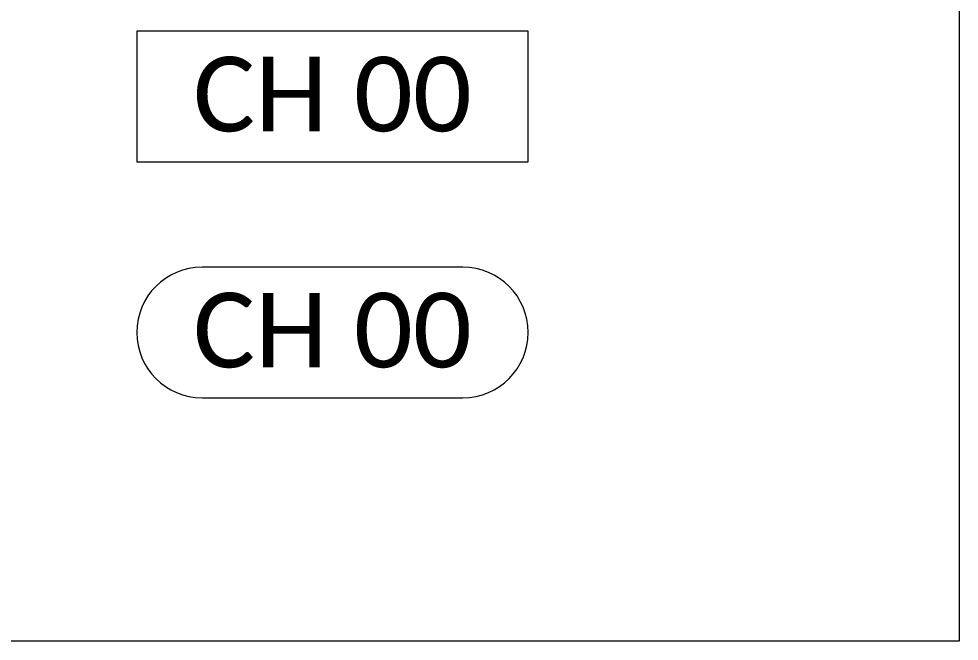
# Model space of a CAD drawing. Header units: millimetres. Extents: x -18512 to 101824, y -95768 to 52898.
# Drawn here: x -16965.3 to -16839.3, y -3052.8 to -2969.4 of the extents above; entities that cross this region are included whole.
import ezdxf
from ezdxf.enums import TextEntityAlignment as Align

# ---------------------------------------------------------------- set-up
doc = ezdxf.new("R2010")
doc.units = ezdxf.units.MM
doc.header["$LTSCALE"] = 25
doc.layers.get('0').update_dxf_attribs({"color": 254, "lineweight": 0})
doc.layers.add('_FW_NOTES', color=252, linetype='Continuous', lineweight=0)
doc.styles.add('FW_Calibri', font='calibri.ttf')
doc.styles.get("Standard").update_dxf_attribs({"font": 'arial.ttf'})

# ---------------------------------------------------------------- blocks, each defined once
blk = doc.blocks.new('FFE ref 1')
at = {"layer": '_FW_NOTES'}
blk.add_lwpolyline([(-5.243, 0), (5.243, 0), (5.243, 3.496), (-5.243, 3.496)], close=True, dxfattribs=at)
blk.add_attdef('FFE', text='', height=2).set_placement((0, 0.811), align=Align.CENTER)
blk = doc.blocks.new('Finish')
at = {"layer": '_FW_NOTES'}
for points in [[(3.496, 3.496), (-3.496, 3.496)], [(-3.496, 0), (3.496, 0)]]:
    blk.add_lwpolyline(points, dxfattribs=at)
for centre, start, end in [((-3.496, 1.748), 90, 270), ((3.496, 1.748), 270, 90)]:
    blk.add_arc(centre, 1.748, start, end, dxfattribs=at)
blk.add_attdef('FINISH', text='', height=2).set_placement((0, 0.811), align=Align.CENTER)

msp = doc.modelspace()

# ---------------------------------------------------------------- linework, layer by layer
at = {"lineweight": 0}
msp.add_lwpolyline([(-17192.99, -2833.83), (-16839.3, -2833.83), (-16839.3, -3052.78), (-17192.99, -3052.78)], close=True, dxfattribs=at)

# ---------------------------------------------------------------- block references
ref = msp.add_blockref('FFE ref 1', (-16923.27, -2988.55), dxfattribs=dict(at, xscale=5, yscale=5, zscale=5))
ref.add_attrib('FFE', 'CH 00', dxfattribs={"height": 10, "style": 'FW_Calibri'}).set_placement((-16923.27, -2984.49), align=Align.CENTER)
ref.add_attrib('FFE', 'CH 00', dxfattribs={"height": 10, "style": 'FW_Calibri'}).set_placement((-16923.27, -2984.49), align=Align.CENTER)
ref.add_attrib('FFE', 'CH 00', dxfattribs={"height": 10, "style": 'FW_Calibri'}).set_placement((-16923.27, -2984.49), align=Align.CENTER)
ref.add_attrib('FFE', 'CH 00', dxfattribs={"height": 10, "style": 'FW_Calibri'}).set_placement((-16923.27, -2984.49), align=Align.CENTER)
ref.add_attrib('FFE', 'CH 00', dxfattribs={"height": 10, "style": 'FW_Calibri'}).set_placement((-16923.27, -2984.49), align=Align.CENTER)
ref.add_attrib('FFE', 'CH 00', dxfattribs={"height": 10, "style": 'FW_Calibri'}).set_placement((-16923.27, -2984.49), align=Align.CENTER)
ref.add_attrib('FFE', 'CH 00', dxfattribs={"height": 10, "style": 'FW_Calibri'}).set_placement((-16923.27, -2984.49), align=Align.CENTER)
ref.add_attrib('FFE', 'CH 00', dxfattribs={"height": 10, "style": 'FW_Calibri'}).set_placement((-16923.27, -2984.49), align=Align.CENTER)
ref.add_attrib('FFE', 'CH 00', dxfattribs={"height": 10, "style": 'FW_Calibri'}).set_placement((-16923.27, -2984.49), align=Align.CENTER)
ref.add_attrib('FFE', 'CH 00', dxfattribs={"height": 10, "style": 'FW_Calibri'}).set_placement((-16923.27, -2984.49), align=Align.CENTER)
ref.add_attrib('FFE', 'CH 00', dxfattribs={"height": 10, "style": 'FW_Calibri'}).set_placement((-16923.27, -2984.49), align=Align.CENTER)
ref.add_attrib('FFE', 'CH 00', dxfattribs={"height": 10, "style": 'FW_Calibri'}).set_placement((-16923.27, -2984.49), align=Align.CENTER)
ref.add_attrib('FFE', 'CH 00', dxfattribs={"height": 10, "style": 'FW_Calibri'}).set_placement((-16923.27, -2984.49), align=Align.CENTER)
ref.add_attrib('FFE', 'CH 00', dxfattribs={"height": 10, "style": 'FW_Calibri'}).set_placement((-16923.27, -2984.49), align=Align.CENTER)
ref.add_attrib('FFE', 'CH 00', dxfattribs={"height": 10, "style": 'FW_Calibri'}).set_placement((-16923.27, -2984.49), align=Align.CENTER)
ref.add_attrib('FFE', 'CH 00', dxfattribs={"height": 10, "style": 'FW_Calibri'}).set_placement((-16923.27, -2984.49), align=Align.CENTER)
ref.add_attrib('FFE', 'CH 00', dxfattribs={"height": 10, "style": 'FW_Calibri'}).set_placement((-16923.27, -2984.49), align=Align.CENTER)
ref.add_attrib('FFE', 'CH 00', dxfattribs={"height": 10, "style": 'FW_Calibri'}).set_placement((-16923.27, -2984.49), align=Align.CENTER)
ref.add_attrib('FFE', 'CH 00', dxfattribs={"height": 10, "style": 'FW_Calibri'}).set_placement((-16923.27, -2984.49), align=Align.CENTER)
ref.add_attrib('FFE', 'CH 00', dxfattribs={"height": 10, "style": 'FW_Calibri'}).set_placement((-16923.27, -2984.49), align=Align.CENTER)
ref.add_attrib('FFE', 'CH 00', dxfattribs={"height": 10, "style": 'FW_Calibri'}).set_placement((-16923.27, -2984.49), align=Align.CENTER)
ref.add_attrib('FFE', 'CH 00', dxfattribs={"height": 10, "style": 'FW_Calibri'}).set_placement((-16923.27, -2984.49), align=Align.CENTER)
ref.add_attrib('FFE', 'CH 00', dxfattribs={"height": 10, "style": 'FW_Calibri'}).set_placement((-16923.27, -2984.49), align=Align.CENTER)
ref.add_attrib('FFE', 'CH 00', dxfattribs={"height": 10, "style": 'FW_Calibri'}).set_placement((-16923.27, -2984.49), align=Align.CENTER)
ref.add_attrib('FFE', 'CH 00', dxfattribs={"height": 10, "style": 'FW_Calibri'}).set_placement((-16923.27, -2984.49), align=Align.CENTER)
ref.add_attrib('FFE', 'CH 00', dxfattribs={"height": 10, "style": 'FW_Calibri'}).set_placement((-16923.27, -2984.49), align=Align.CENTER)
ref.add_attrib('FFE', 'CH 00', dxfattribs={"height": 10, "style": 'FW_Calibri'}).set_placement((-16923.27, -2984.49), align=Align.CENTER)
ref.add_attrib('FFE', 'CH 00', dxfattribs={"height": 10, "style": 'FW_Calibri'}).set_placement((-16923.27, -2984.49), align=Align.CENTER)
ref.add_attrib('FFE', 'CH 00', dxfattribs={"height": 10, "style": 'FW_Calibri'}).set_placement((-16923.27, -2984.49), align=Align.CENTER)
ref.add_attrib('FFE', 'CH 00', dxfattribs={"height": 10, "style": 'FW_Calibri'}).set_placement((-16923.27, -2984.49), align=Align.CENTER)
ref.add_attrib('FFE', 'CH 00', dxfattribs={"height": 10, "style": 'FW_Calibri'}).set_placement((-16923.27, -2984.49), align=Align.CENTER)
ref.add_attrib('FFE', 'CH 00', dxfattribs={"height": 10, "style": 'FW_Calibri'}).set_placement((-16923.27, -2984.49), align=Align.CENTER)
ref.add_attrib('FFE', 'CH 00', dxfattribs={"height": 10, "style": 'FW_Calibri'}).set_placement((-16923.27, -2984.49), align=Align.CENTER)
ref.add_attrib('FFE', 'CH 00', dxfattribs={"height": 10, "style": 'FW_Calibri'}).set_placement((-16923.27, -2984.49), align=Align.CENTER)
ref.add_attrib('FFE', 'CH 00', dxfattribs={"height": 10, "style": 'FW_Calibri'}).set_placement((-16923.27, -2984.49), align=Align.CENTER)
ref.add_attrib('FFE', 'CH 00', dxfattribs={"height": 10, "style": 'FW_Calibri'}).set_placement((-16923.27, -2984.49), align=Align.CENTER)
ref.add_attrib('FFE', 'CH 00', dxfattribs={"height": 10, "style": 'FW_Calibri'}).set_placement((-16923.27, -2984.49), align=Align.CENTER)
ref.add_attrib('FFE', 'CH 00', dxfattribs={"height": 10, "style": 'FW_Calibri'}).set_placement((-16923.27, -2984.49), align=Align.CENTER)
ref.add_attrib('FFE', 'CH 00', dxfattribs={"height": 10, "style": 'FW_Calibri'}).set_placement((-16923.27, -2984.49), align=Align.CENTER)
ref.add_attrib('FFE', 'CH 00', dxfattribs={"height": 10, "style": 'FW_Calibri'}).set_placement((-16923.27, -2984.49), align=Align.CENTER)
ref.add_attrib('FFE', 'CH 00', dxfattribs={"height": 10, "style": 'FW_Calibri'}).set_placement((-16923.27, -2984.49), align=Align.CENTER)
ref.add_attrib('FFE', 'CH 00', dxfattribs={"height": 10, "style": 'FW_Calibri'}).set_placement((-16923.27, -2984.49), align=Align.CENTER)
ref.add_attrib('FFE', 'CH 00', dxfattribs={"height": 10, "style": 'FW_Calibri'}).set_placement((-16923.27, -2984.49), align=Align.CENTER)
ref.add_attrib('FFE', 'CH 00', dxfattribs={"height": 10, "style": 'FW_Calibri'}).set_placement((-16923.27, -2984.49), align=Align.CENTER)
ref.add_attrib('FFE', 'CH 00', dxfattribs={"height": 10, "style": 'FW_Calibri'}).set_placement((-16923.27, -2984.49), align=Align.CENTER)
ref.add_attrib('FFE', 'CH 00', dxfattribs={"height": 10, "style": 'FW_Calibri'}).set_placement((-16923.27, -2984.49), align=Align.CENTER)
ref.add_attrib('FFE', 'CH 00', dxfattribs={"height": 10, "style": 'FW_Calibri'}).set_placement((-16923.27, -2984.49), align=Align.CENTER)
ref.add_attrib('FFE', 'CH 00', dxfattribs={"height": 10, "style": 'FW_Calibri'}).set_placement((-16923.27, -2984.49), align=Align.CENTER)
ref.add_attrib('FFE', 'CH 00', dxfattribs={"height": 10, "style": 'FW_Calibri'}).set_placement((-16923.27, -2984.49), align=Align.CENTER)
ref.add_attrib('FFE', 'CH 00', dxfattribs={"height": 10, "style": 'FW_Calibri'}).set_placement((-16923.27, -2984.49), align=Align.CENTER)
ref.add_attrib('FFE', 'CH 00', dxfattribs={"height": 10, "style": 'FW_Calibri'}).set_placement((-16923.27, -2984.49), align=Align.CENTER)
ref.add_attrib('FFE', 'CH 00', dxfattribs={"height": 10, "style": 'FW_Calibri'}).set_placement((-16923.27, -2984.49), align=Align.CENTER)
ref.add_attrib('FFE', 'CH 00', dxfattribs={"height": 10, "style": 'FW_Calibri'}).set_placement((-16923.27, -2984.49), align=Align.CENTER)
ref.add_attrib('FFE', 'CH 00', dxfattribs={"height": 10, "style": 'FW_Calibri'}).set_placement((-16923.27, -2984.49), align=Align.CENTER)
ref.add_attrib('FFE', 'CH 00', dxfattribs={"height": 10, "style": 'FW_Calibri'}).set_placement((-16923.27, -2984.49), align=Align.CENTER)
ref.add_attrib('FFE', 'CH 00', dxfattribs={"height": 10, "style": 'FW_Calibri'}).set_placement((-16923.27, -2984.49), align=Align.CENTER)
ref.add_attrib('FFE', 'CH 00', dxfattribs={"height": 10, "style": 'FW_Calibri'}).set_placement((-16923.27, -2984.49), align=Align.CENTER)
ref.add_attrib('FFE', 'CH 00', dxfattribs={"height": 10, "style": 'FW_Calibri'}).set_placement((-16923.27, -2984.49), align=Align.CENTER)
ref.add_attrib('FFE', 'CH 00', dxfattribs={"height": 10, "style": 'FW_Calibri'}).set_placement((-16923.27, -2984.49), align=Align.CENTER)
ref.add_attrib('FFE', 'CH 00', dxfattribs={"height": 10, "style": 'FW_Calibri'}).set_placement((-16923.27, -2984.49), align=Align.CENTER)
ref.add_attrib('FFE', 'CH 00', dxfattribs={"height": 10, "style": 'FW_Calibri'}).set_placement((-16923.27, -2984.49), align=Align.CENTER)
ref.add_attrib('FFE', 'CH 00', dxfattribs={"height": 10, "style": 'FW_Calibri'}).set_placement((-16923.27, -2984.49), align=Align.CENTER)
ref.add_attrib('FFE', 'CH 00', dxfattribs={"height": 10, "style": 'FW_Calibri'}).set_placement((-16923.27, -2984.49), align=Align.CENTER)
ref.add_attrib('FFE', 'CH 00', dxfattribs={"height": 10, "style": 'FW_Calibri'}).set_placement((-16923.27, -2984.49), align=Align.CENTER)
ref.add_attrib('FFE', 'CH 00', dxfattribs={"height": 10, "style": 'FW_Calibri'}).set_placement((-16923.27, -2984.49), align=Align.CENTER)
ref.add_attrib('FFE', 'CH 00', dxfattribs={"height": 10, "style": 'FW_Calibri'}).set_placement((-16923.27, -2984.49), align=Align.CENTER)
ref.add_attrib('FFE', 'CH 00', dxfattribs={"height": 10, "style": 'FW_Calibri'}).set_placement((-16923.27, -2984.49), align=Align.CENTER)
ref.add_attrib('FFE', 'CH 00', dxfattribs={"height": 10, "style": 'FW_Calibri'}).set_placement((-16923.27, -2984.49), align=Align.CENTER)
ref.add_attrib('FFE', 'CH 00', dxfattribs={"height": 10, "style": 'FW_Calibri'}).set_placement((-16923.27, -2984.49), align=Align.CENTER)
ref.add_attrib('FFE', 'CH 00', dxfattribs={"height": 10, "style": 'FW_Calibri'}).set_placement((-16923.27, -2984.49), align=Align.CENTER)
ref.add_attrib('FFE', 'CH 00', dxfattribs={"height": 10, "style": 'FW_Calibri'}).set_placement((-16923.27, -2984.49), align=Align.CENTER)
ref.add_attrib('FFE', 'CH 00', dxfattribs={"height": 10, "style": 'FW_Calibri'}).set_placement((-16923.27, -2984.49), align=Align.CENTER)
ref.add_attrib('FFE', 'CH 00', dxfattribs={"height": 10, "style": 'FW_Calibri'}).set_placement((-16923.27, -2984.49), align=Align.CENTER)
ref.add_attrib('FFE', 'CH 00', dxfattribs={"height": 10, "style": 'FW_Calibri'}).set_placement((-16923.27, -2984.49), align=Align.CENTER)
ref.add_attrib('FFE', 'CH 00', dxfattribs={"height": 10, "style": 'FW_Calibri'}).set_placement((-16923.27, -2984.49), align=Align.CENTER)
ref.add_attrib('FFE', 'CH 00', dxfattribs={"height": 10, "style": 'FW_Calibri'}).set_placement((-16923.27, -2984.49), align=Align.CENTER)
ref.add_attrib('FFE', 'CH 00', dxfattribs={"height": 10, "style": 'FW_Calibri'}).set_placement((-16923.27, -2984.49), align=Align.CENTER)
ref.add_attrib('FFE', 'CH 00', dxfattribs={"height": 10, "style": 'FW_Calibri'}).set_placement((-16923.27, -2984.49), align=Align.CENTER)
ref.add_attrib('FFE', 'CH 00', dxfattribs={"height": 10, "style": 'FW_Calibri'}).set_placement((-16923.27, -2984.49), align=Align.CENTER)
ref.add_attrib('FFE', 'CH 00', dxfattribs={"height": 10, "style": 'FW_Calibri'}).set_placement((-16923.27, -2984.49), align=Align.CENTER)
ref.add_attrib('FFE', 'CH 00', dxfattribs={"height": 10, "style": 'FW_Calibri'}).set_placement((-16923.27, -2984.49), align=Align.CENTER)
ref.add_attrib('FFE', 'CH 00', dxfattribs={"height": 10, "style": 'FW_Calibri'}).set_placement((-16923.27, -2984.49), align=Align.CENTER)
ref.add_attrib('FFE', 'CH 00', dxfattribs={"height": 10, "style": 'FW_Calibri'}).set_placement((-16923.27, -2984.49), align=Align.CENTER)
ref.add_attrib('FFE', 'CH 00', dxfattribs={"height": 10, "style": 'FW_Calibri'}).set_placement((-16923.27, -2984.49), align=Align.CENTER)
ref.add_attrib('FFE', 'CH 00', dxfattribs={"height": 10, "style": 'FW_Calibri'}).set_placement((-16923.27, -2984.49), align=Align.CENTER)
ref.add_attrib('FFE', 'CH 00', dxfattribs={"height": 10, "style": 'FW_Calibri'}).set_placement((-16923.27, -2984.49), align=Align.CENTER)
ref.add_attrib('FFE', 'CH 00', dxfattribs={"height": 10, "style": 'FW_Calibri'}).set_placement((-16923.27, -2984.49), align=Align.CENTER)
ref.add_attrib('FFE', 'CH 00', dxfattribs={"height": 10, "style": 'FW_Calibri'}).set_placement((-16923.27, -2984.49), align=Align.CENTER)
ref.add_attrib('FFE', 'CH 00', dxfattribs={"height": 10, "style": 'FW_Calibri'}).set_placement((-16923.27, -2984.49), align=Align.CENTER)
ref.add_attrib('FFE', 'CH 00', dxfattribs={"height": 10, "style": 'FW_Calibri'}).set_placement((-16923.27, -2984.49), align=Align.CENTER)
ref.add_attrib('FFE', 'CH 00', dxfattribs={"height": 10, "style": 'FW_Calibri'}).set_placement((-16923.27, -2984.49), align=Align.CENTER)
ref.add_attrib('FFE', 'CH 00', dxfattribs={"height": 10, "style": 'FW_Calibri'}).set_placement((-16923.27, -2984.49), align=Align.CENTER)
ref.add_attrib('FFE', 'CH 00', dxfattribs={"height": 10, "style": 'FW_Calibri'}).set_placement((-16923.27, -2984.49), align=Align.CENTER)
ref.add_attrib('FFE', 'CH 00', dxfattribs={"height": 10, "style": 'FW_Calibri'}).set_placement((-16923.27, -2984.49), align=Align.CENTER)
ref.add_attrib('FFE', 'CH 00', dxfattribs={"height": 10, "style": 'FW_Calibri'}).set_placement((-16923.27, -2984.49), align=Align.CENTER)
ref.add_attrib('FFE', 'CH 00', dxfattribs={"height": 10, "style": 'FW_Calibri'}).set_placement((-16923.27, -2984.49), align=Align.CENTER)
ref.add_attrib('FFE', 'CH 00', dxfattribs={"height": 10, "style": 'FW_Calibri'}).set_placement((-16923.27, -2984.49), align=Align.CENTER)
ref.add_attrib('FFE', 'CH 00', dxfattribs={"height": 10, "style": 'FW_Calibri'}).set_placement((-16923.27, -2984.49), align=Align.CENTER)
ref.add_attrib('FFE', 'CH 00', dxfattribs={"height": 10, "style": 'FW_Calibri'}).set_placement((-16923.27, -2984.49), align=Align.CENTER)
ref.add_attrib('FFE', 'CH 00', dxfattribs={"height": 10, "style": 'FW_Calibri'}).set_placement((-16923.27, -2984.49), align=Align.CENTER)
ref.add_attrib('FFE', 'CH 00', dxfattribs={"height": 10, "style": 'FW_Calibri'}).set_placement((-16923.27, -2984.49), align=Align.CENTER)
ref.add_attrib('FFE', 'CH 00', dxfattribs={"height": 10, "style": 'FW_Calibri'}).set_placement((-16923.27, -2984.49), align=Align.CENTER)
ref.add_attrib('FFE', 'CH 00', dxfattribs={"height": 10, "style": 'FW_Calibri'}).set_placement((-16923.27, -2984.49), align=Align.CENTER)
ref.add_attrib('FFE', 'CH 00', dxfattribs={"height": 10, "style": 'FW_Calibri'}).set_placement((-16923.27, -2984.49), align=Align.CENTER)
ref.add_attrib('FFE', 'CH 00', dxfattribs={"height": 10, "style": 'FW_Calibri'}).set_placement((-16923.27, -2984.49), align=Align.CENTER)
ref.add_attrib('FFE', 'CH 00', dxfattribs={"height": 10, "style": 'FW_Calibri'}).set_placement((-16923.27, -2984.49), align=Align.CENTER)
ref.add_attrib('FFE', 'CH 00', dxfattribs={"height": 10, "style": 'FW_Calibri'}).set_placement((-16923.27, -2984.49), align=Align.CENTER)
ref.add_attrib('FFE', 'CH 00', dxfattribs={"height": 10, "style": 'FW_Calibri'}).set_placement((-16923.27, -2984.49), align=Align.CENTER)
ref.add_attrib('FFE', 'CH 00', dxfattribs={"height": 10, "style": 'FW_Calibri'}).set_placement((-16923.27, -2984.49), align=Align.CENTER)
ref.add_attrib('FFE', 'CH 00', dxfattribs={"height": 10, "style": 'FW_Calibri'}).set_placement((-16923.27, -2984.49), align=Align.CENTER)
ref.add_attrib('FFE', 'CH 00', dxfattribs={"height": 10, "style": 'FW_Calibri'}).set_placement((-16923.27, -2984.49), align=Align.CENTER)
ref.add_attrib('FFE', 'CH 00', dxfattribs={"height": 10, "style": 'FW_Calibri'}).set_placement((-16923.27, -2984.49), align=Align.CENTER)
ref.add_attrib('FFE', 'CH 00', dxfattribs={"height": 10, "style": 'FW_Calibri'}).set_placement((-16923.27, -2984.49), align=Align.CENTER)
ref.add_attrib('FFE', 'CH 00', dxfattribs={"height": 10, "style": 'FW_Calibri'}).set_placement((-16923.27, -2984.49), align=Align.CENTER)
ref.add_attrib('FFE', 'CH 00', dxfattribs={"height": 10, "style": 'FW_Calibri'}).set_placement((-16923.27, -2984.49), align=Align.CENTER)
ref.add_attrib('FFE', 'CH 00', dxfattribs={"height": 10, "style": 'FW_Calibri'}).set_placement((-16923.27, -2984.49), align=Align.CENTER)
ref.add_attrib('FFE', 'CH 00', dxfattribs={"height": 10, "style": 'FW_Calibri'}).set_placement((-16923.27, -2984.49), align=Align.CENTER)
ref.add_attrib('FFE', 'CH 00', dxfattribs={"height": 10, "style": 'FW_Calibri'}).set_placement((-16923.27, -2984.49), align=Align.CENTER)
ref.add_attrib('FFE', 'CH 00', dxfattribs={"height": 10, "style": 'FW_Calibri'}).set_placement((-16923.27, -2984.49), align=Align.CENTER)
ref.add_attrib('FFE', 'CH 00', dxfattribs={"height": 10, "style": 'FW_Calibri'}).set_placement((-16923.27, -2984.49), align=Align.CENTER)
ref.add_attrib('FFE', 'CH 00', dxfattribs={"height": 10, "style": 'FW_Calibri'}).set_placement((-16923.27, -2984.49), align=Align.CENTER)
ref.add_attrib('FFE', 'CH 00', dxfattribs={"height": 10, "style": 'FW_Calibri'}).set_placement((-16923.27, -2984.49), align=Align.CENTER)
ref.add_attrib('FFE', 'CH 00', dxfattribs={"height": 10, "style": 'FW_Calibri'}).set_placement((-16923.27, -2984.49), align=Align.CENTER)
ref.add_attrib('FFE', 'CH 00', dxfattribs={"height": 10, "style": 'FW_Calibri'}).set_placement((-16923.27, -2984.49), align=Align.CENTER)
ref.add_attrib('FFE', 'CH 00', dxfattribs={"height": 10, "style": 'FW_Calibri'}).set_placement((-16923.27, -2984.49), align=Align.CENTER)
ref = msp.add_blockref('Finish', (-16923.27, -3020.16), dxfattribs=dict(at, xscale=5, yscale=5, zscale=5))
ref.add_attrib('FINISH', 'CH 00', dxfattribs={"height": 10, "style": 'FW_Calibri'}).set_placement((-16923.27, -3016.11), align=Align.CENTER)
ref.add_attrib('FINISH', 'CH 00', dxfattribs={"height": 10, "style": 'FW_Calibri'}).set_placement((-16923.27, -3016.11), align=Align.CENTER)
ref.add_attrib('FINISH', 'CH 00', dxfattribs={"height": 10, "style": 'FW_Calibri'}).set_placement((-16923.27, -3016.11), align=Align.CENTER)
ref.add_attrib('FINISH', 'CH 00', dxfattribs={"height": 10, "style": 'FW_Calibri'}).set_placement((-16923.27, -3016.11), align=Align.CENTER)
ref.add_attrib('FINISH', 'CH 00', dxfattribs={"height": 10, "style": 'FW_Calibri'}).set_placement((-16923.27, -3016.11), align=Align.CENTER)
ref.add_attrib('FINISH', 'CH 00', dxfattribs={"height": 10, "style": 'FW_Calibri'}).set_placement((-16923.27, -3016.11), align=Align.CENTER)
ref.add_attrib('FINISH', 'CH 00', dxfattribs={"height": 10, "style": 'FW_Calibri'}).set_placement((-16923.27, -3016.11), align=Align.CENTER)
ref.add_attrib('FINISH', 'CH 00', dxfattribs={"height": 10, "style": 'FW_Calibri'}).set_placement((-16923.27, -3016.11), align=Align.CENTER)
ref.add_attrib('FINISH', 'CH 00', dxfattribs={"height": 10, "style": 'FW_Calibri'}).set_placement((-16923.27, -3016.11), align=Align.CENTER)
ref.add_attrib('FINISH', 'CH 00', dxfattribs={"height": 10, "style": 'FW_Calibri'}).set_placement((-16923.27, -3016.11), align=Align.CENTER)
ref.add_attrib('FINISH', 'CH 00', dxfattribs={"height": 10, "style": 'FW_Calibri'}).set_placement((-16923.27, -3016.11), align=Align.CENTER)
ref.add_attrib('FINISH', 'CH 00', dxfattribs={"height": 10, "style": 'FW_Calibri'}).set_placement((-16923.27, -3016.11), align=Align.CENTER)
ref.add_attrib('FINISH', 'CH 00', dxfattribs={"height": 10, "style": 'FW_Calibri'}).set_placement((-16923.27, -3016.11), align=Align.CENTER)
ref.add_attrib('FINISH', 'CH 00', dxfattribs={"height": 10, "style": 'FW_Calibri'}).set_placement((-16923.27, -3016.11), align=Align.CENTER)
ref.add_attrib('FINISH', 'CH 00', dxfattribs={"height": 10, "style": 'FW_Calibri'}).set_placement((-16923.27, -3016.11), align=Align.CENTER)
ref.add_attrib('FINISH', 'CH 00', dxfattribs={"height": 10, "style": 'FW_Calibri'}).set_placement((-16923.27, -3016.11), align=Align.CENTER)
ref.add_attrib('FINISH', 'CH 00', dxfattribs={"height": 10, "style": 'FW_Calibri'}).set_placement((-16923.27, -3016.11), align=Align.CENTER)
ref.add_attrib('FINISH', 'CH 00', dxfattribs={"height": 10, "style": 'FW_Calibri'}).set_placement((-16923.27, -3016.11), align=Align.CENTER)
ref.add_attrib('FINISH', 'CH 00', dxfattribs={"height": 10, "style": 'FW_Calibri'}).set_placement((-16923.27, -3016.11), align=Align.CENTER)
ref.add_attrib('FINISH', 'CH 00', dxfattribs={"height": 10, "style": 'FW_Calibri'}).set_placement((-16923.27, -3016.11), align=Align.CENTER)
ref.add_attrib('FINISH', 'CH 00', dxfattribs={"height": 10, "style": 'FW_Calibri'}).set_placement((-16923.27, -3016.11), align=Align.CENTER)
ref.add_attrib('FINISH', 'CH 00', dxfattribs={"height": 10, "style": 'FW_Calibri'}).set_placement((-16923.27, -3016.11), align=Align.CENTER)
ref.add_attrib('FINISH', 'CH 00', dxfattribs={"height": 10, "style": 'FW_Calibri'}).set_placement((-16923.27, -3016.11), align=Align.CENTER)
ref.add_attrib('FINISH', 'CH 00', dxfattribs={"height": 10, "style": 'FW_Calibri'}).set_placement((-16923.27, -3016.11), align=Align.CENTER)
ref.add_attrib('FINISH', 'CH 00', dxfattribs={"height": 10, "style": 'FW_Calibri'}).set_placement((-16923.27, -3016.11), align=Align.CENTER)
ref.add_attrib('FINISH', 'CH 00', dxfattribs={"height": 10, "style": 'FW_Calibri'}).set_placement((-16923.27, -3016.11), align=Align.CENTER)
ref.add_attrib('FINISH', 'CH 00', dxfattribs={"height": 10, "style": 'FW_Calibri'}).set_placement((-16923.27, -3016.11), align=Align.CENTER)
ref.add_attrib('FINISH', 'CH 00', dxfattribs={"height": 10, "style": 'FW_Calibri'}).set_placement((-16923.27, -3016.11), align=Align.CENTER)
ref.add_attrib('FINISH', 'CH 00', dxfattribs={"height": 10, "style": 'FW_Calibri'}).set_placement((-16923.27, -3016.11), align=Align.CENTER)
ref.add_attrib('FINISH', 'CH 00', dxfattribs={"height": 10, "style": 'FW_Calibri'}).set_placement((-16923.27, -3016.11), align=Align.CENTER)
ref.add_attrib('FINISH', 'CH 00', dxfattribs={"height": 10, "style": 'FW_Calibri'}).set_placement((-16923.27, -3016.11), align=Align.CENTER)
ref.add_attrib('FINISH', 'CH 00', dxfattribs={"height": 10, "style": 'FW_Calibri'}).set_placement((-16923.27, -3016.11), align=Align.CENTER)
ref.add_attrib('FINISH', 'CH 00', dxfattribs={"height": 10, "style": 'FW_Calibri'}).set_placement((-16923.27, -3016.11), align=Align.CENTER)
ref.add_attrib('FINISH', 'CH 00', dxfattribs={"height": 10, "style": 'FW_Calibri'}).set_placement((-16923.27, -3016.11), align=Align.CENTER)
ref.add_attrib('FINISH', 'CH 00', dxfattribs={"height": 10, "style": 'FW_Calibri'}).set_placement((-16923.27, -3016.11), align=Align.CENTER)
ref.add_attrib('FINISH', 'CH 00', dxfattribs={"height": 10, "style": 'FW_Calibri'}).set_placement((-16923.27, -3016.11), align=Align.CENTER)
ref.add_attrib('FINISH', 'CH 00', dxfattribs={"height": 10, "style": 'FW_Calibri'}).set_placement((-16923.27, -3016.11), align=Align.CENTER)
ref.add_attrib('FINISH', 'CH 00', dxfattribs={"height": 10, "style": 'FW_Calibri'}).set_placement((-16923.27, -3016.11), align=Align.CENTER)
ref.add_attrib('FINISH', 'CH 00', dxfattribs={"height": 10, "style": 'FW_Calibri'}).set_placement((-16923.27, -3016.11), align=Align.CENTER)
ref.add_attrib('FINISH', 'CH 00', dxfattribs={"height": 10, "style": 'FW_Calibri'}).set_placement((-16923.27, -3016.11), align=Align.CENTER)
ref.add_attrib('FINISH', 'CH 00', dxfattribs={"height": 10, "style": 'FW_Calibri'}).set_placement((-16923.27, -3016.11), align=Align.CENTER)
ref.add_attrib('FINISH', 'CH 00', dxfattribs={"height": 10, "style": 'FW_Calibri'}).set_placement((-16923.27, -3016.11), align=Align.CENTER)
ref.add_attrib('FINISH', 'CH 00', dxfattribs={"height": 10, "style": 'FW_Calibri'}).set_placement((-16923.27, -3016.11), align=Align.CENTER)
ref.add_attrib('FINISH', 'CH 00', dxfattribs={"height": 10, "style": 'FW_Calibri'}).set_placement((-16923.27, -3016.11), align=Align.CENTER)
ref.add_attrib('FINISH', 'CH 00', dxfattribs={"height": 10, "style": 'FW_Calibri'}).set_placement((-16923.27, -3016.11), align=Align.CENTER)
ref.add_attrib('FINISH', 'CH 00', dxfattribs={"height": 10, "style": 'FW_Calibri'}).set_placement((-16923.27, -3016.11), align=Align.CENTER)
ref.add_attrib('FINISH', 'CH 00', dxfattribs={"height": 10, "style": 'FW_Calibri'}).set_placement((-16923.27, -3016.11), align=Align.CENTER)
ref.add_attrib('FINISH', 'CH 00', dxfattribs={"height": 10, "style": 'FW_Calibri'}).set_placement((-16923.27, -3016.11), align=Align.CENTER)
ref.add_attrib('FINISH', 'CH 00', dxfattribs={"height": 10, "style": 'FW_Calibri'}).set_placement((-16923.27, -3016.11), align=Align.CENTER)
ref.add_attrib('FINISH', 'CH 00', dxfattribs={"height": 10, "style": 'FW_Calibri'}).set_placement((-16923.27, -3016.11), align=Align.CENTER)
ref.add_attrib('FINISH', 'CH 00', dxfattribs={"height": 10, "style": 'FW_Calibri'}).set_placement((-16923.27, -3016.11), align=Align.CENTER)
ref.add_attrib('FINISH', 'CH 00', dxfattribs={"height": 10, "style": 'FW_Calibri'}).set_placement((-16923.27, -3016.11), align=Align.CENTER)
ref.add_attrib('FINISH', 'CH 00', dxfattribs={"height": 10, "style": 'FW_Calibri'}).set_placement((-16923.27, -3016.11), align=Align.CENTER)
ref.add_attrib('FINISH', 'CH 00', dxfattribs={"height": 10, "style": 'FW_Calibri'}).set_placement((-16923.27, -3016.11), align=Align.CENTER)
ref.add_attrib('FINISH', 'CH 00', dxfattribs={"height": 10, "style": 'FW_Calibri'}).set_placement((-16923.27, -3016.11), align=Align.CENTER)
ref.add_attrib('FINISH', 'CH 00', dxfattribs={"height": 10, "style": 'FW_Calibri'}).set_placement((-16923.27, -3016.11), align=Align.CENTER)
ref.add_attrib('FINISH', 'CH 00', dxfattribs={"height": 10, "style": 'FW_Calibri'}).set_placement((-16923.27, -3016.11), align=Align.CENTER)
ref.add_attrib('FINISH', 'CH 00', dxfattribs={"height": 10, "style": 'FW_Calibri'}).set_placement((-16923.27, -3016.11), align=Align.CENTER)
ref.add_attrib('FINISH', 'CH 00', dxfattribs={"height": 10, "style": 'FW_Calibri'}).set_placement((-16923.27, -3016.11), align=Align.CENTER)
ref.add_attrib('FINISH', 'CH 00', dxfattribs={"height": 10, "style": 'FW_Calibri'}).set_placement((-16923.27, -3016.11), align=Align.CENTER)
ref.add_attrib('FINISH', 'CH 00', dxfattribs={"height": 10, "style": 'FW_Calibri'}).set_placement((-16923.27, -3016.11), align=Align.CENTER)
ref.add_attrib('FINISH', 'CH 00', dxfattribs={"height": 10, "style": 'FW_Calibri'}).set_placement((-16923.27, -3016.11), align=Align.CENTER)
ref.add_attrib('FINISH', 'CH 00', dxfattribs={"height": 10, "style": 'FW_Calibri'}).set_placement((-16923.27, -3016.11), align=Align.CENTER)
ref.add_attrib('FINISH', 'CH 00', dxfattribs={"height": 10, "style": 'FW_Calibri'}).set_placement((-16923.27, -3016.11), align=Align.CENTER)
ref.add_attrib('FINISH', 'CH 00', dxfattribs={"height": 10, "style": 'FW_Calibri'}).set_placement((-16923.27, -3016.11), align=Align.CENTER)
ref.add_attrib('FINISH', 'CH 00', dxfattribs={"height": 10, "style": 'FW_Calibri'}).set_placement((-16923.27, -3016.11), align=Align.CENTER)
ref.add_attrib('FINISH', 'CH 00', dxfattribs={"height": 10, "style": 'FW_Calibri'}).set_placement((-16923.27, -3016.11), align=Align.CENTER)
ref.add_attrib('FINISH', 'CH 00', dxfattribs={"height": 10, "style": 'FW_Calibri'}).set_placement((-16923.27, -3016.11), align=Align.CENTER)
ref.add_attrib('FINISH', 'CH 00', dxfattribs={"height": 10, "style": 'FW_Calibri'}).set_placement((-16923.27, -3016.11), align=Align.CENTER)
ref.add_attrib('FINISH', 'CH 00', dxfattribs={"height": 10, "style": 'FW_Calibri'}).set_placement((-16923.27, -3016.11), align=Align.CENTER)
ref.add_attrib('FINISH', 'CH 00', dxfattribs={"height": 10, "style": 'FW_Calibri'}).set_placement((-16923.27, -3016.11), align=Align.CENTER)
ref.add_attrib('FINISH', 'CH 00', dxfattribs={"height": 10, "style": 'FW_Calibri'}).set_placement((-16923.27, -3016.11), align=Align.CENTER)
ref.add_attrib('FINISH', 'CH 00', dxfattribs={"height": 10, "style": 'FW_Calibri'}).set_placement((-16923.27, -3016.11), align=Align.CENTER)
ref.add_attrib('FINISH', 'CH 00', dxfattribs={"height": 10, "style": 'FW_Calibri'}).set_placement((-16923.27, -3016.11), align=Align.CENTER)
ref.add_attrib('FINISH', 'CH 00', dxfattribs={"height": 10, "style": 'FW_Calibri'}).set_placement((-16923.27, -3016.11), align=Align.CENTER)
ref.add_attrib('FINISH', 'CH 00', dxfattribs={"height": 10, "style": 'FW_Calibri'}).set_placement((-16923.27, -3016.11), align=Align.CENTER)
ref.add_attrib('FINISH', 'CH 00', dxfattribs={"height": 10, "style": 'FW_Calibri'}).set_placement((-16923.27, -3016.11), align=Align.CENTER)
ref.add_attrib('FINISH', 'CH 00', dxfattribs={"height": 10, "style": 'FW_Calibri'}).set_placement((-16923.27, -3016.11), align=Align.CENTER)
ref.add_attrib('FINISH', 'CH 00', dxfattribs={"height": 10, "style": 'FW_Calibri'}).set_placement((-16923.27, -3016.11), align=Align.CENTER)
ref.add_attrib('FINISH', 'CH 00', dxfattribs={"height": 10, "style": 'FW_Calibri'}).set_placement((-16923.27, -3016.11), align=Align.CENTER)
ref.add_attrib('FINISH', 'CH 00', dxfattribs={"height": 10, "style": 'FW_Calibri'}).set_placement((-16923.27, -3016.11), align=Align.CENTER)
ref.add_attrib('FINISH', 'CH 00', dxfattribs={"height": 10, "style": 'FW_Calibri'}).set_placement((-16923.27, -3016.11), align=Align.CENTER)
ref.add_attrib('FINISH', 'CH 00', dxfattribs={"height": 10, "style": 'FW_Calibri'}).set_placement((-16923.27, -3016.11), align=Align.CENTER)
ref.add_attrib('FINISH', 'CH 00', dxfattribs={"height": 10, "style": 'FW_Calibri'}).set_placement((-16923.27, -3016.11), align=Align.CENTER)
ref.add_attrib('FINISH', 'CH 00', dxfattribs={"height": 10, "style": 'FW_Calibri'}).set_placement((-16923.27, -3016.11), align=Align.CENTER)
ref.add_attrib('FINISH', 'CH 00', dxfattribs={"height": 10, "style": 'FW_Calibri'}).set_placement((-16923.27, -3016.11), align=Align.CENTER)
ref.add_attrib('FINISH', 'CH 00', dxfattribs={"height": 10, "style": 'FW_Calibri'}).set_placement((-16923.27, -3016.11), align=Align.CENTER)
ref.add_attrib('FINISH', 'CH 00', dxfattribs={"height": 10, "style": 'FW_Calibri'}).set_placement((-16923.27, -3016.11), align=Align.CENTER)
ref.add_attrib('FINISH', 'CH 00', dxfattribs={"height": 10, "style": 'FW_Calibri'}).set_placement((-16923.27, -3016.11), align=Align.CENTER)
ref.add_attrib('FINISH', 'CH 00', dxfattribs={"height": 10, "style": 'FW_Calibri'}).set_placement((-16923.27, -3016.11), align=Align.CENTER)
ref.add_attrib('FINISH', 'CH 00', dxfattribs={"height": 10, "style": 'FW_Calibri'}).set_placement((-16923.27, -3016.11), align=Align.CENTER)
ref.add_attrib('FINISH', 'CH 00', dxfattribs={"height": 10, "style": 'FW_Calibri'}).set_placement((-16923.27, -3016.11), align=Align.CENTER)
ref.add_attrib('FINISH', 'CH 00', dxfattribs={"height": 10, "style": 'FW_Calibri'}).set_placement((-16923.27, -3016.11), align=Align.CENTER)
ref.add_attrib('FINISH', 'CH 00', dxfattribs={"height": 10, "style": 'FW_Calibri'}).set_placement((-16923.27, -3016.11), align=Align.CENTER)
ref.add_attrib('FINISH', 'CH 00', dxfattribs={"height": 10, "style": 'FW_Calibri'}).set_placement((-16923.27, -3016.11), align=Align.CENTER)
ref.add_attrib('FINISH', 'CH 00', dxfattribs={"height": 10, "style": 'FW_Calibri'}).set_placement((-16923.27, -3016.11), align=Align.CENTER)
ref.add_attrib('FINISH', 'CH 00', dxfattribs={"height": 10, "style": 'FW_Calibri'}).set_placement((-16923.27, -3016.11), align=Align.CENTER)
ref.add_attrib('FINISH', 'CH 00', dxfattribs={"height": 10, "style": 'FW_Calibri'}).set_placement((-16923.27, -3016.11), align=Align.CENTER)
ref.add_attrib('FINISH', 'CH 00', dxfattribs={"height": 10, "style": 'FW_Calibri'}).set_placement((-16923.27, -3016.11), align=Align.CENTER)
ref.add_attrib('FINISH', 'CH 00', dxfattribs={"height": 10, "style": 'FW_Calibri'}).set_placement((-16923.27, -3016.11), align=Align.CENTER)
ref.add_attrib('FINISH', 'CH 00', dxfattribs={"height": 10, "style": 'FW_Calibri'}).set_placement((-16923.27, -3016.11), align=Align.CENTER)
ref.add_attrib('FINISH', 'CH 00', dxfattribs={"height": 10, "style": 'FW_Calibri'}).set_placement((-16923.27, -3016.11), align=Align.CENTER)
ref.add_attrib('FINISH', 'CH 00', dxfattribs={"height": 10, "style": 'FW_Calibri'}).set_placement((-16923.27, -3016.11), align=Align.CENTER)
ref.add_attrib('FINISH', 'CH 00', dxfattribs={"height": 10, "style": 'FW_Calibri'}).set_placement((-16923.27, -3016.11), align=Align.CENTER)
ref.add_attrib('FINISH', 'CH 00', dxfattribs={"height": 10, "style": 'FW_Calibri'}).set_placement((-16923.27, -3016.11), align=Align.CENTER)
ref.add_attrib('FINISH', 'CH 00', dxfattribs={"height": 10, "style": 'FW_Calibri'}).set_placement((-16923.27, -3016.11), align=Align.CENTER)
ref.add_attrib('FINISH', 'CH 00', dxfattribs={"height": 10, "style": 'FW_Calibri'}).set_placement((-16923.27, -3016.11), align=Align.CENTER)
ref.add_attrib('FINISH', 'CH 00', dxfattribs={"height": 10, "style": 'FW_Calibri'}).set_placement((-16923.27, -3016.11), align=Align.CENTER)
ref.add_attrib('FINISH', 'CH 00', dxfattribs={"height": 10, "style": 'FW_Calibri'}).set_placement((-16923.27, -3016.11), align=Align.CENTER)
ref.add_attrib('FINISH', 'CH 00', dxfattribs={"height": 10, "style": 'FW_Calibri'}).set_placement((-16923.27, -3016.11), align=Align.CENTER)
ref.add_attrib('FINISH', 'CH 00', dxfattribs={"height": 10, "style": 'FW_Calibri'}).set_placement((-16923.27, -3016.11), align=Align.CENTER)
ref.add_attrib('FINISH', 'CH 00', dxfattribs={"height": 10, "style": 'FW_Calibri'}).set_placement((-16923.27, -3016.11), align=Align.CENTER)
ref.add_attrib('FINISH', 'CH 00', dxfattribs={"height": 10, "style": 'FW_Calibri'}).set_placement((-16923.27, -3016.11), align=Align.CENTER)
ref.add_attrib('FINISH', 'CH 00', dxfattribs={"height": 10, "style": 'FW_Calibri'}).set_placement((-16923.27, -3016.11), align=Align.CENTER)
ref.add_attrib('FINISH', 'CH 00', dxfattribs={"height": 10, "style": 'FW_Calibri'}).set_placement((-16923.27, -3016.11), align=Align.CENTER)
ref.add_attrib('FINISH', 'CH 00', dxfattribs={"height": 10, "style": 'FW_Calibri'}).set_placement((-16923.27, -3016.11), align=Align.CENTER)
ref.add_attrib('FINISH', 'CH 00', dxfattribs={"height": 10, "style": 'FW_Calibri'}).set_placement((-16923.27, -3016.11), align=Align.CENTER)
ref.add_attrib('FINISH', 'CH 00', dxfattribs={"height": 10, "style": 'FW_Calibri'}).set_placement((-16923.27, -3016.11), align=Align.CENTER)
ref.add_attrib('FINISH', 'CH 00', dxfattribs={"height": 10, "style": 'FW_Calibri'}).set_placement((-16923.27, -3016.11), align=Align.CENTER)
ref.add_attrib('FINISH', 'CH 00', dxfattribs={"height": 10, "style": 'FW_Calibri'}).set_placement((-16923.27, -3016.11), align=Align.CENTER)
ref.add_attrib('FINISH', 'CH 00', dxfattribs={"height": 10, "style": 'FW_Calibri'}).set_placement((-16923.27, -3016.11), align=Align.CENTER)
ref.add_attrib('FINISH', 'CH 00', dxfattribs={"height": 10, "style": 'FW_Calibri'}).set_placement((-16923.27, -3016.11), align=Align.CENTER)
ref.add_attrib('FINISH', 'CH 00', dxfattribs={"height": 10, "style": 'FW_Calibri'}).set_placement((-16923.27, -3016.11), align=Align.CENTER)
ref.add_attrib('FINISH', 'CH 00', dxfattribs={"height": 10, "style": 'FW_Calibri'}).set_placement((-16923.27, -3016.11), align=Align.CENTER)
ref.add_attrib('FINISH', 'CH 00', dxfattribs={"height": 10, "style": 'FW_Calibri'}).set_placement((-16923.27, -3016.11), align=Align.CENTER)

doc.saveas('drawing.dxf')
